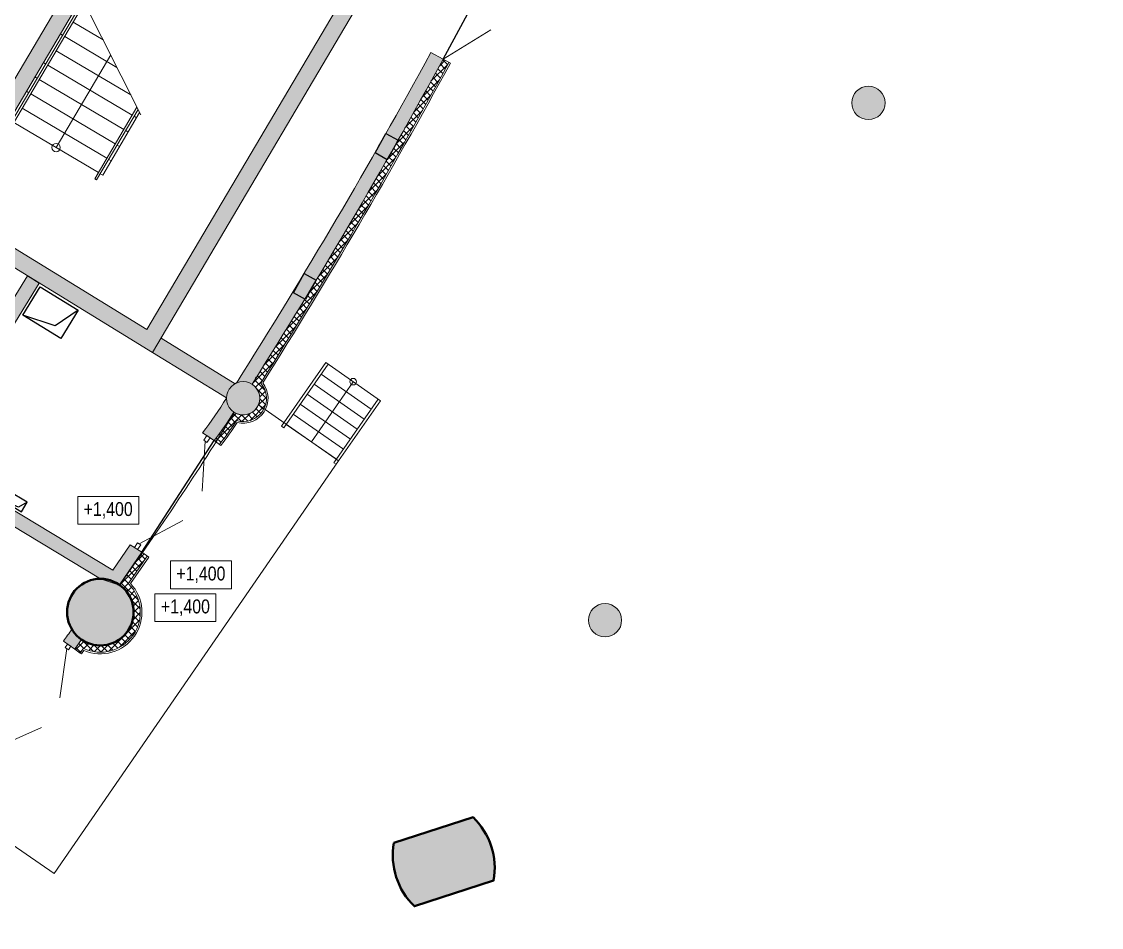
# Model space of a CAD drawing. Header units: millimetres. Extents: x 72919 to 485785, y -53256 to 338519.
# Drawn here: x 383115 to 402577, y 64062 to 80379 of the extents above; entities that cross this region are included whole.
import ezdxf

# ---------------------------------------------------------------- set-up
doc = ezdxf.new("R2010")
doc.units = ezdxf.units.MM
for name, color, linetype, lineweight in [('door', 177, 'Continuous', 9), ('gr', 251, 'Continuous', 40), ('h', 7, 'Continuous', 9), ('stairs', 4, 'Continuous', 5), ('wall', 5, 'Continuous', 40)]:
    doc.layers.add(name, color=color, linetype=linetype, lineweight=lineweight)
doc.styles.add('Шрифт надписей', font='ARIALN.TTF')

# ---------------------------------------------------------------- blocks, each defined once
blk = doc.blocks.new('Пилон 1')
at = {"layer": 'wall', "lineweight": 9, "ltscale": 400, "true_color": 0x000000}
h = blk.add_hatch(color=18, dxfattribs=at)
h.dxf.hatch_style = 1
edge = h.paths.add_edge_path()
edge.add_line((600, -750), (600, 750))
edge.add_arc((0, -375), 1275, 61.9275, 118.0725)
edge.add_line((-600, 750), (-600, -750))
edge.add_arc((0, 375), 1275, 241.9275, 298.0725)
at = {"layer": 'wall', "color": 0, "ltscale": 400}
blk.add_lwpolyline([(600, -750), (600, 750, 0.25), (-600, 750), (-600, -750, 0.25), (600, -750)], format="xyb", dxfattribs=at)
blk = doc.blocks.new('Колонна ∅1200')
at = {"lineweight": 9, "ltscale": 400, "true_color": 0x000000}
h = blk.add_hatch(color=18, dxfattribs=at)
h.dxf.hatch_style = 1
edge = h.paths.add_edge_path()
edge.add_arc((0, 0), 600, 0, 360)
at = {"color": 18, "ltscale": 400, "true_color": 0x000000}
blk.add_circle((0, 0), 600, dxfattribs=at)
blk = doc.blocks.new('Откосы  по обваловке')
at = {"layer": 'gr', "lineweight": 18, "flags": 128}
for points in [[(35029.774, 32708.917, 0.124938), (35067.95, 32702.974, 0.055792), (35085.124, 32706.537), (35116.736, 32716.874)], [(35089.636, 32699.672, -0.082855), (35069.308, 32694.428, -0.085234), (35047.795, 32696.217, -0.053345), (35027.597, 32703.81, -0.053345)], [(35027.043, 32702.522, 0.05314), (35047.444, 32694.862, 0.085346), (35069.459, 32693.036, 0.040529), (35079.858, 32694.806, 0.041525), (35090.073, 32698.334, 0.041525)]]:
    blk.add_lwpolyline(points, format="xyb", dxfattribs=at)

msp = doc.modelspace()

# ---------------------------------------------------------------- hatches: boundary and pattern name
at = {"ltscale": 500, "true_color": 0x000000}
h = msp.add_hatch(color=18, dxfattribs=at)
h.dxf.hatch_style = 1
edge = h.paths.add_edge_path()
edge.add_arc((398377.76583, 78912.97551), 300, 0, 360)
h = msp.add_hatch(color=18, dxfattribs=at)
h.dxf.hatch_style = 1
h.paths.add_polyline_path([(390078.63328, 79070.98589, -0.0032761948), (389379.5902, 77834.94716), (389452.6415, 77795.11839, 0.0060231154)])
h = msp.add_hatch(color=18, dxfattribs=at)
h.dxf.hatch_style = 1
h.paths.add_polyline_path([(389899.59778, 78241.94175), (389706.78355, 77891.48109), (389487.74564, 78011.98998), (389680.55987, 78362.45064)])
h = msp.add_hatch(color=18, dxfattribs=at)
h.dxf.hatch_style = 1
h.paths.add_polyline_path([(388423.06412, 75722.84934), (388233.06218, 75370.84144), (388014.02427, 75491.35033), (388206.83849, 75841.81099)])
h = msp.add_hatch(color=18, dxfattribs=at)
h.dxf.hatch_style = 1
edge = h.paths.add_edge_path()
edge.add_arc((387107.67708, 73592.80911), 300, -9, 351)
h = msp.add_hatch(color=18, dxfattribs=at)
h.dxf.hatch_style = 1
edge = h.paths.add_edge_path()
edge.add_arc((393630.35931, 69597.1794), 300, 0, 360)
at = {"layer": 'wall', "lineweight": 18, "ltscale": 0.007407, "true_color": 0x000000}
h = msp.add_hatch(color=18, dxfattribs=at)
h.dxf.hatch_style = 1
edge = h.paths.add_edge_path()
edge.add_line((381509.11188, 76847.78726), (381661.82885, 77106.05047))
edge.add_line((381661.82885, 77106.05047), (385371.25089, 74832.92862))
edge.add_line((385371.25089, 74832.92862), (389791.13204, 82307.39472))
edge.add_line((389791.13204, 82307.39472), (386011.73186, 83872.87384))
edge.add_line((386011.73186, 83872.87384), (382836.24758, 78502.73854))
edge.add_line((382836.24758, 78502.73854), (382578.01644, 78655.43655))
edge.add_line((382578.01644, 78655.43655), (385886.01279, 84249.66607))
edge.add_line((385886.01279, 84249.66607), (390226.51752, 82454.28262))
edge.add_line((390226.51752, 82454.28262), (391130.11404, 82080.52374))
edge.add_arc((391310.08741, 81840.50377), 300, 126.86354118, 187.37585831)
edge.add_line((391012.56981, 81801.99045), (390071.08684, 82191.43362))
edge.add_line((390071.08684, 82191.43362), (385474.35672, 74417.89803))
edge.add_line((385474.35672, 74417.89803), (381509.11188, 76847.78726))
h = msp.add_hatch(color=18, dxfattribs=at)
h.dxf.hatch_style = 1
edge = h.paths.add_edge_path()
edge.add_line((390711.84169, 79701.10584), (390491.91804, 79819.9963))
edge.add_arc((295410.43378, 131794.99944), 108360, 327.6843380045, 331.3373767169, ccw=False)
edge.add_arc((387107.67708, 73592.80911), 300, 57.452772114, 113.68288955, ccw=False)
edge.add_arc((295410.43379, 131794.99944), 108610, 327.7540960108, 331.3379913557)
h = msp.add_hatch(color=18, dxfattribs=at)
h.dxf.hatch_style = 1
edge = h.paths.add_edge_path()
edge.add_line((382309.51364, 67056.75309), (382487.61448, 67292.66551))
edge.add_line((382487.61448, 67292.66551), (382685.87654, 67142.28117))
edge.add_line((382685.87654, 67142.28117), (382372.88243, 66728.28282))
edge.add_line((382372.88243, 66728.28282), (381955.98524, 66183.81689))
edge.add_arc((381666.7817, 66104.05907), 300, 15.418024009, 65.882967074)
edge.add_line((381789.36224, 66377.8729), (382158.4148, 66859.70875))
edge.add_line((382158.4148, 66859.70875), (378934.19436, 68835.51358))
edge.add_line((378934.19436, 68835.51358), (381125.47563, 72394.89647))
edge.add_line((381125.47563, 72394.89647), (379029.3526, 73655.83386))
edge.add_line((379029.3526, 73655.83386), (376434.65891, 69441.1726))
edge.add_line((376434.65891, 69441.1726), (376252.94846, 69622.88305))
edge.add_line((376252.94846, 69622.88305), (378946.18531, 73997.61176))
edge.add_line((378946.18531, 73997.61176), (381256.54559, 72607.79847))
edge.add_line((381256.54559, 72607.79847), (383221.00449, 75798.74499))
edge.add_line((383221.00449, 75798.74499), (383433.89526, 75667.68195))
edge.add_line((383433.89526, 75667.68195), (381470.78284, 72478.92256))
edge.add_line((381470.78284, 72478.92256), (384761.32935, 70499.47143))
edge.add_line((384761.32935, 70499.47143), (385072.49045, 70956.03744))
edge.add_line((385072.49045, 70956.03744), (385281.89709, 70818.51712))
edge.add_line((385281.89709, 70818.51712), (384879.31197, 70229.90532))
edge.add_line((384879.31197, 70229.90532), (384536.97887, 70342.68297))
edge.add_line((384536.97887, 70342.68297), (381339.71288, 72266.02056))
edge.add_line((381339.71288, 72266.02056), (379280.66024, 68921.42176))
edge.add_line((379280.66024, 68921.42176), (382309.51364, 67056.75309))
h = msp.add_hatch(color=18, dxfattribs=at)
h.dxf.hatch_style = 1
h.paths.add_polyline_path([(385550.66686, 74546.9462), (385474.35672, 74417.89803), (386807.78296, 73600.77873, -0.1315536666), (386851.88503, 73749.55868)])
h.paths.add_polyline_path([(385627.07515, 74676.16034), (385550.66686, 74546.9462), (386851.88503, 73749.55868, -0.1317513534), (386964.63194, 73856.50986)])
h = msp.add_hatch(color=18, dxfattribs=at)
h.dxf.hatch_style = 1
h.paths.add_polyline_path([(386376.73336, 72970.74715), (386585.70981, 72833.50933, 0.0234071007), (386942.88986, 73342.11972, -0.2524894292), (386807.67708, 73592.80911, -0.0018831813), (386807.68559, 73595.0689, -0.0186805674)])
h = msp.add_hatch(color=18, dxfattribs=at)
h.dxf.hatch_style = 1
h.paths.add_polyline_path([(384179.21109, 69257.93704, -0.0994877804), (384019.95142, 69432.68186, -0.0027696668), (383868.0272, 69218.91639), (383969.87644, 69146.4457), (383999.4289, 69127.03817), (383998.70362, 69125.93376), (384052.40339, 69087.72375, 0.0008995445)])
h.paths.add_polyline_path([(384132.56464, 69160.32038, 0.0002431238), (384193.3196, 69246.72488, 0.0000022014), (384193.86932, 69247.50749, -0.0074962458), (384179.21109, 69257.93704, -0.0008995445), (384052.40339, 69087.72375), (384070.89777, 69074.5641, 0.0002071796)])

# ---------------------------------------------------------------- linework, layer by layer
at = {"color": 18, "ltscale": 500, "true_color": 0x000000}
for points in [[(415650.43379, 180914.99944, 0.4142135624), (336810.43379, 259754.99944), (221610.43379, 259754.99944, 0.4142135624), (142770.43379, 180914.99944), (142770.43379, 104414.99944, 0.4142135624), (221610.43379, 25574.99944), (336810.43379, 25574.99944, 0.4142135624), (415650.43379, 104414.99944)], [(414950.43379, 180914.99944, 0.4142135624), (336810.43379, 259054.99944), (221610.43379, 259054.99944, 0.4142135624), (143470.43379, 180914.99944), (143470.43379, 104414.99944, 0.4142135624), (221610.43379, 26274.99944), (336810.43379, 26274.99944, 0.4142135624), (414950.43379, 104414.99944)]]:
    msp.add_lwpolyline(points, format="xyb", close=True, dxfattribs=at)
msp.add_lwpolyline([(414950.43379, 104414.99944, -0.1841557629), (395118.46912, 52395.45874, -0.1841557629)], format="xyb", dxfattribs=at)
at = {"color": 1, "lineweight": 18, "ltscale": 3000}
msp.add_lwpolyline([(385262.28992, 78700.46304), (384200.62563, 80810.06987)], dxfattribs=at)
at = {"color": 18, "ltscale": 500, "true_color": 0x000000}
for points in [[(390711.84169, 79701.10584), (391192.15394, 80589.58777)], [(383821.05102, 74670.55224), (383138.56509, 75087.94049), (383451.60628, 75599.80494), (384134.09221, 75182.41668), (383821.05102, 74670.55224)], [(384134.09221, 75182.41668), (383717.47772, 74897.10645), (383138.56509, 75087.94049)], [(385281.89709, 70818.51712), (386585.70981, 72833.50933)], [(382768.91216, 71755.44713), (383112.08207, 71549.93699), (383215.00692, 71722.08886), (382871.83702, 71927.59901), (382768.91216, 71755.44713)], [(383215.00692, 71722.08886), (383059.66144, 71634.95204), (382768.91216, 71755.44713)]]:
    msp.add_lwpolyline(points, dxfattribs=at)
for points in [[(389899.59778, 78241.94175), (389706.78355, 77891.48109), (389487.74564, 78011.98998), (389680.55987, 78362.45064)], [(388423.06412, 75722.84934), (388233.06218, 75370.84144), (388014.02427, 75491.35033), (388206.83849, 75841.81099)]]:
    msp.add_lwpolyline(points, close=True, dxfattribs=at)
for radius, start in [(102112.88211, 315.1821478566), (102512.88211, 314.9837559604)]:
    msp.add_arc((328425.38084, 120371.15253), radius, start, 327.3963421315, dxfattribs=at)
at = {"layer": 'door', "ltscale": 100}
for p, q in [((390711.84169, 79701.10584), (391572.04527, 80230.39764)), ((386426.32881, 72818.54126), (386367.01994, 71920.49757)), ((386396.77635, 72837.94878), (386451.66912, 72921.53576)), ((386455.88128, 72799.13373), (386396.77635, 72837.94878)), ((386451.66912, 72921.53576), (386510.77404, 72882.72072)), ((386510.77404, 72882.72072), (386455.88128, 72799.13373)), ((385232.08654, 70970.86427), (386019.20163, 71390.94723)), ((385147.64131, 70906.68481), (385202.53407, 70990.27179)), ((385206.74623, 70867.86976), (385147.64131, 70906.68481)), ((385202.53407, 70990.27179), (385261.639, 70951.45675)), ((385261.639, 70951.45675), (385206.74623, 70867.86976)), ((383899.1544, 69103.16298), (383940.32398, 69165.85322)), ((383958.25933, 69064.34793), (383899.1544, 69103.16298)), ((383940.32398, 69165.85322), (383999.4289, 69127.03817)), ((383999.4289, 69127.03817), (383958.25933, 69064.34793)), ((383928.70686, 69083.75546), (383805.27902, 68196.79122)), ((382649.23414, 67295.59905), (383471.41239, 67661.69045))]:
    msp.add_line(p, q, dxfattribs=at)
at = {"layer": 'h'}
for points in [[(384125.60392, 71824.87182), (385225.60392, 71824.87182), (385225.60392, 71324.87182), (384125.60392, 71324.87182)], [(385796.17565, 70663.47223), (386896.17565, 70663.47223), (386896.17565, 70163.47223), (385796.17565, 70163.47223)], [(385517.54296, 70070.83764), (386617.54296, 70070.83764), (386617.54296, 69570.83764), (385517.54296, 69570.83764)]]:
    msp.add_lwpolyline(points, close=True, dxfattribs=at)
at = {"layer": 'stairs', "color": 4, "ltscale": 100}
for p, q in [((384584.13499, 80048.92369), (384043.97277, 80368.33401)), ((383856.84376, 80130.46272), (383813.80691, 80155.9114)), ((384833.18291, 79553.13096), (383891.27478, 80110.10287)), ((385083.28171, 79056.71681), (383738.57678, 79851.87173)), ((383551.44824, 79614.00016), (383508.41084, 79639.44916)), ((383736.94232, 78110.21335), (384723.08729, 79777.90599)), ((385109.58936, 78692.63551), (383585.87879, 79593.64058)), ((383398.75048, 79355.76888), (383355.7128, 79381.21805)), ((384956.8916, 78434.40423), (383433.1808, 79335.40944)), ((383246.05272, 79097.5376), (383203.01476, 79122.98693)), ((384804.19385, 78176.17295), (383280.48281, 79077.1783)), ((384651.49609, 77917.94167), (383127.78482, 78818.94715)), ((385187.05844, 78646.82627), (385144.01991, 78672.27594)), ((384498.79833, 77659.71039), (382975.08682, 78560.71601)), ((385034.36044, 78388.59513), (384991.32192, 78414.04479)), ((384881.66245, 78130.36398), (384838.62393, 78155.81365)), ((384728.96446, 77872.13284), (384685.92594, 77897.58251)), ((384576.26647, 77613.9017), (384533.22795, 77639.35136)), ((389092.09838, 73892.40573), (388337.22206, 72809.55683))]:
    msp.add_line(p, q, dxfattribs=at)
for points in [[(384248.69713, 80714.54817), (382908.91769, 78448.81585), (382874.48818, 78469.17481), (384227.33117, 80757.00395)], [(385215.57628, 78793.28657), (384467.05882, 77527.4512), (384432.6293, 77547.81017), (385194.21088, 78835.74123)], [(384576.26647, 77613.9017), (385242.28313, 78740.21804)], [(384432.62786, 77547.81102), (384467.05867, 77527.45129)], [(387802.12732, 73091.15692), (388599.89433, 74235.53133)], [(387843.14432, 73062.56312), (388640.91134, 74206.93753)], [(388599.89433, 74235.53133), (389584.30243, 73549.28013)], [(388515.09862, 74026.46271), (389417.4727, 73397.39911)], [(388389.2859, 73845.98789), (389291.65998, 73216.9243)], [(388263.47318, 73665.51308), (389165.84727, 73036.44948)], [(388745.51841, 72433.49952), (389543.28542, 73577.87393)], [(388137.66046, 73485.03826), (389040.03455, 72855.97466)], [(388786.53541, 72404.90572), (389584.30243, 73549.28013)], [(388011.84774, 73304.56344), (388914.22183, 72675.49984)], [(387843.14432, 73062.56312), (387802.12732, 73091.15692)], [(388788.40911, 72495.02503), (387886.03502, 73124.08862)], [(387886.03502, 73124.08862), (388788.40911, 72495.02503)], [(388745.51841, 72433.49952), (388786.53541, 72404.90572)]]:
    msp.add_lwpolyline(points, dxfattribs=at)
for centre, radius in [((383736.94232, 78110.21335), 75.52444), ((389092.09838, 73892.40573), 59.63351)]:
    msp.add_circle(centre, radius, dxfattribs=at)
at = {"layer": 'wall', "color": 18, "lineweight": 18, "ltscale": 0.007407, "true_color": 0x000000}
for p, q in [((386964.63194, 73856.50986), (385627.74688, 74675.74871)), ((386807.78296, 73600.77873), (385474.35672, 74417.89803)), ((387075.59683, 73174.03607), (386929.1204, 73320.51251)), ((382103.76469, 66133.33302), (383700.12288, 65031.95072))]:
    msp.add_line(p, q, dxfattribs=at)
at = {"layer": 'wall', "color": 18, "lineweight": 18, "ltscale": 0.007407, "true_color": 0x000000, "extrusion": (-0.707107, -0.707107, 0)}
msp.add_line((385221.44481, 69954.69694), (384906.49405, 70269.6477), dxfattribs=at)
at = {"layer": 'wall', "color": 18, "lineweight": 18, "ltscale": 0.007407, "true_color": 0x000000}
for points in [[(381509.11188, 76847.78726), (381661.82885, 77106.05047), (385371.25089, 74832.92862), (389791.13204, 82307.39472), (386011.73186, 83872.87384), (382836.24758, 78502.73854), (382578.01644, 78655.43655), (385886.01279, 84249.66607), (390226.51752, 82454.28262), (391130.11404, 82080.52374, 0.2703465324), (391012.56981, 81801.99045), (390071.08684, 82191.43362), (385474.35672, 74417.89803)], [(382309.51364, 67056.75309), (382487.61448, 67292.66551), (382685.87654, 67142.28117), (382372.88243, 66728.28282), (381955.98524, 66183.81689, 0.2238240275), (381789.36224, 66377.8729), (382158.4148, 66859.70875), (378934.19436, 68835.51358), (381125.47563, 72394.89647), (379029.3526, 73655.83386), (376434.65891, 69441.1726), (376252.94846, 69622.88305), (378946.18531, 73997.61176), (381256.54559, 72607.79847), (383221.00449, 75798.74499), (383433.89526, 75667.68195), (381470.78284, 72478.92256), (384761.32935, 70499.47143), (385072.49045, 70956.03744), (385281.89709, 70818.51712), (384879.31197, 70229.90532), (384536.97887, 70342.68297), (381339.71288, 72266.02056), (379280.66024, 68921.42176)]]:
    msp.add_lwpolyline(points, format="xyb", close=True, dxfattribs=at)
for points in [[(390491.91804, 79819.9963), (390711.84169, 79701.10584, -0.0156389682), (387269.07547, 73845.69359)], [(386807.68559, 73595.0689, -0.0186805674), (386376.73336, 72970.74715, -0.0011960444)], [(384875.53453, 70224.44401, 0.0169960871), (386950.61301, 73337.21006, 0.0169960871)], [(386942.88986, 73342.11972, -0.0234071007), (386585.70981, 72833.50933, -0.0001868596)], [(384020.28447, 69433.15603, -0.0027757863), (383868.0272, 69218.91639, -0.0002603136)], [(384193.3196, 69246.72488, -0.0004862477), (384071.72568, 69073.975, -0.0001436518)]]:
    msp.add_lwpolyline(points, format="xyb", dxfattribs=at)
at = {"layer": 'wall', "color": 18, "lineweight": 18, "ltscale": 0.007407, "true_color": 0x000000, "extrusion": (0.707107, -0.707107, 0)}
for points, elevation in [([(332195.73687, 0), (332625.6754, 0)], 220044.74981), ([(331890.88028, 0), (332325.15267, 0)], 220132.24981), ([(331582.61424, 0), (332021.35807, 0)], 220219.74981), ([(331270.83075, 0), (331714.19097, 0)], 220307.24981), ([(330636.24924, 0), (331089.30959, 0)], 220482.24981), ([(330313.20366, 0), (330771.36559, 0)], 220569.74981), ([(329319.40484, 0), (329794.00083, 0)], 220832.24981), ([(328979.41168, 0), (329459.90163, 0)], 220919.74981), ([(328634.77755, 0), (329121.39185, 0)], 221007.24981), ([(327930.8414, 0), (328430.45844, 0)], 221182.24981), ([(326835.11774, 0), (327356.40218, 0)], 221444.74981), ([(326458.30696, 0), (326987.47882, 0)], 221532.24981), ([(326075.26069, 0), (326612.69622, 0)], 221619.74981), ([(326063.8507, 0), (326231.78163, 0)], 221707.24981), ([(326044.98854, 0), (326170.77354, 0)], 221794.74981), ([(324861.74041, 0), (325535.40338, 0)], 221882.24981), ([(325249.46175, 0), (325483.88723, 0)], 221794.74981), ([(325452.52053, 0), (325660.07104, 0)], 221969.74981), ([(324872.85498, 0), (324916.56683, 0)], 221969.74981), ([(321811.50486, 0), (321816.01104, 0)], 222494.74982), ([(321815.05827, 0), (321935.85858, 0)], 222669.74981), ([(321764.99301, 0), (321894.82134, 0)], 222844.74981), ([(321715.46984, 0), (321855.50379, 0)], 222932.24981), ([(321530.53095, 0), (321724.82472, 0)], 223107.24981), ([(320824.15147, 0), (321616.65617, 0)], 223194.74981), ([(321009.97828, 0), (321430.82937, 0)], 223282.24981), ([(320425.80771, 0), (320643.55732, 0)], 222757.24981), ([(320545.98631, 0), (320675.81464, 0)], 222844.74981), ([(320585.30386, 0), (320725.3378, 0)], 222932.24981), ([(320715.98293, 0), (320910.27669, 0)], 223107.24981), ([(320440.5752, 0), (320505.30751, 0)], 222844.74981)]:
    msp.add_lwpolyline(points, dxfattribs=dict(at, elevation=elevation))
at = {"layer": 'wall', "color": 18, "lineweight": 18, "ltscale": 0.007407, "true_color": 0x000000}
for points in [[(390644.34895, 79577.82312), (390747.91382, 79681.388)], [(390662.94036, 79362.4438), (390574.5888, 79450.79536)], [(390706.84491, 79442.28293), (390618.47182, 79530.65602)], [(390220.81052, 78567.13677), (390132.66999, 78655.2773)], [(389863.44095, 78178.19669), (390180.31639, 78495.07213)], [(390131.71369, 78408.74622), (390043.61445, 78496.84547)], [(390176.28998, 78487.91362), (390088.17014, 78576.03347)], [(389997.65065, 78171.5782), (389909.61277, 78259.61609)], [(389363.67807, 77307.20275), (389691.38269, 77634.90738)], [(389637.70543, 77541.57394), (389549.82786, 77629.4515)], [(389191.34502, 77011.12602), (389522.9204, 77342.7014)], [(389319.84935, 76993.22421), (389232.10815, 77080.96541)], [(389410.94114, 77149.61979), (389323.16134, 77237.39958)], [(389228.53738, 76837.04881), (389140.83447, 76924.75171)], [(389274.22087, 76915.109), (389186.49885, 77002.83102)], [(389182.79892, 76759.04358), (389095.11505, 76846.72744)], [(388999.29606, 76447.57169), (388911.68762, 76535.18013)], [(388861.09344, 76214.54325), (388773.54081, 76302.09588)], [(388907.21571, 76292.16466), (388819.64456, 76379.73582)], [(388953.28327, 76369.8408), (388865.69351, 76457.43056)], [(388470.37234, 75795.17859), (388818.96495, 76143.7712)], [(388768.68485, 76059.46447), (388681.16907, 76146.98025)], [(388629.66238, 75827.25588), (388542.20133, 75914.71693)], [(388722.3986, 75982.00703), (388634.90113, 76069.50449)], [(388089.11098, 75166.42985), (388447.28226, 75524.60113)], [(387892.77516, 74846.35035), (388256.04821, 75209.62339)], [(388162.71547, 75056.76592), (388075.43221, 75144.04917)], [(387832.62645, 74520.64913), (387745.46346, 74607.81212)], [(387595.229, 74139.32815), (387508.14983, 74226.40732)], [(387642.81623, 74215.48461), (387555.72044, 74302.5804)], [(387327.05495, 73950.9618), (387342.7248, 73976.54414)], [(387452.14456, 73911.18152), (387365.11486, 73998.21123)], [(387499.89313, 73987.17664), (387412.84701, 74074.22276)], [(387378.26996, 73861.31244), (387317.32892, 73922.25348)], [(387380.35691, 73467.72629), (387527.11728, 73614.48666)], [(387406.63841, 73617.75148), (387508.17926, 73719.29233)], [(387512.21123, 73479.8838), (387407.56288, 73584.53215)], [(387383.36717, 73474.50876), (388829.42611, 72466.43123), (383700.12288, 65031.95072)], [(387226.27616, 73189.90185), (387510.58434, 73474.21003)], [(386966.98779, 73158.90143), (386880.39508, 73245.49414)], [(387362.17036, 73258.69361), (387276.22881, 73344.63515)], [(386917.16885, 73084.97668), (386830.80242, 73171.34311)], [(386376.73336, 72970.74715), (386585.70981, 72833.50933)], [(386709.51551, 72797.65527), (386623.88851, 72883.28228)], [(386704.29585, 72741.65428), (386680.57864, 72760.02529)], [(384885.83007, 70230.73734), (385327.0173, 70671.92456)], [(385078.42457, 70255.32153), (385405.70781, 70733.83592)], [(385134.80344, 70603.45439), (385322.25981, 70790.91076)], [(384950.31484, 70171.47841), (385059.22041, 70280.38399)], [(385038.60205, 70250.23828), (385041.09894, 70250.557)], [(385058.17978, 70031.85598), (385145.77407, 70119.45027)], [(385251.85981, 69800.53826), (385092.28501, 69960.11306)], [(385134.47554, 69736.92068), (385246.11808, 69848.56322)], [(385234.4197, 69570.49099), (385130.9226, 69673.98809)], [(385061.29482, 69248.64112), (384976.3793, 69333.55665)], [(383868.0272, 69218.91639), (384071.72568, 69073.975)], [(384071.72568, 69073.975), (384194.16879, 69246.1394)], [(384178.78449, 69017.45828), (384092.73169, 69103.51107)], [(384234.35943, 69085.62702), (384144.16135, 69175.8251)], [(384413.63843, 69030.09171), (384204.7234, 69239.00674)], [(384425.68837, 69028.13351), (384537.33092, 69139.77606)], [(384660.43608, 69030.78143), (384551.2276, 69139.98991)], [(384997.82696, 69188.3653), (384912.59008, 69273.60218)]]:
    msp.add_lwpolyline(points, dxfattribs=at)
at = {"layer": 'wall', "color": 18, "lineweight": 18, "ltscale": 0.007407, "true_color": 0x000000, "extrusion": (-0.707107, -0.707107, 0)}
for points, elevation in [([(220071.7934, 0), (219946.78442, 0)], -332533.13647), ([(220046.22468, 0), (219921.18504, 0)], -332620.63647), ([(220223.53623, 0), (220098.70894, 0)], -332008.13647), ([(220198.44422, 0), (220073.58692, 0)], -332095.63647), ([(220323.11237, 0), (220198.40402, 0)], -331658.13647), ([(220542.54126, 0), (220418.09421, 0)], -330870.63647), ([(220566.52888, 0), (220442.11033, 0)], -330783.13647), ([(220661.69517, 0), (220537.38955, 0)], -330433.13647), ([(221228.24558, 0), (221104.60807, 0)], -328245.63647), ([(221206.51272, 0), (221082.84972, 0)], -328333.13647), ([(221292.9823, 0), (221169.42068, 0)], -327983.13647), ([(221271.48032, 0), (221147.8935, 0)], -328070.63647), ([(221378.22203, 0), (221254.76018, 0)], -327633.13647), ([(221357.02724, 0), (221233.54059, 0)], -327720.63647), ([(221441.34653, 0), (221317.95846, 0)], -327370.63647), ([(221606.31397, 0), (221483.11831, 0)], -326670.63647), ([(221585.96015, 0), (221462.74079, 0)], -326758.13647), ([(221565.5301, 0), (221442.28693, 0)], -326845.63647), ([(221666.91848, 0), (221543.79336, 0)], -326408.13647), ([(221624.36577, 0), (221623.6275, 0)], -326058.13647), ([(221864.80601, 0), (221689.96667, 0)], -326145.63647), ([(222107.32879, 0), (221986.86248, 0)], -325795.63647), ([(222083.10434, 0), (221951.77825, 0)], -325620.63647), ([(221956.88317, 0), (221835.56112, 0)], -325008.13647), ([(222488.98949, 0), (222366.89437, 0)], -322470.63647), ([(222554.67708, 0), (222432.58197, 0)], -322120.63647), ([(222538.25518, 0), (222416.16007, 0)], -322208.13647), ([(222521.83328, 0), (222399.73817, 0)], -322295.63647), ([(222587.52087, 0), (222465.42576, 0)], -321945.63647), ([(223285.28529, 0), (223159.27966, 0)], -321420.63647), ([(223253.6667, 0), (223120.13835, 0)], -321508.13647), ([(223304.82423, 0), (223183.01549, 0)], -321333.13647), ([(223111.78472, 0), (222925.25799, 0)], -320720.63647), ([(223236.23543, 0), (223098.10822, 0)], -320895.63647), ([(223273.45997, 0), (223144.75406, 0)], -320983.13647), ([(223297.94993, 0), (223174.7003, 0)], -321070.63647)]:
    msp.add_lwpolyline(points, dxfattribs=dict(at, elevation=elevation))
at = {"layer": 'wall', "color": 18, "lineweight": 18, "ltscale": 0.007407, "true_color": 0x000000, "extrusion": (-0.479642, -0.877464, 0), "elevation": -257336.60537}
msp.add_lwpolyline([(304607.74948, 0), (304757.74948, 0)], dxfattribs=at)
at = {"layer": 'wall', "color": 18, "lineweight": 18, "ltscale": 0.007407, "true_color": 0x000000, "extrusion": (0.707107, 0.707107, 0)}
for points, elevation in [([(-220173.27289, 0), (-220048.38548, 0)], 332183.13647), ([(-220148.02221, 0), (-220023.10457, 0)], 332270.63647), ([(-220248.549, 0), (-220123.75161, 0)], 331920.63647), ([(-220298.33701, 0), (-220173.59909, 0)], 331745.63647), ([(-220273.48257, 0), (-220148.71497, 0)], 331833.13647), ([(-220347.80871, 0), (-220223.12983, 0)], 331570.63647), ([(-220470.10701, 0), (-220345.57383, 0)], 331133.13647), ([(-220445.80495, 0), (-220321.24284, 0)], 331220.63647), ([(-220518.47511, 0), (-220393.99946, 0)], 330958.13647), ([(-220614.26876, 0), (-220489.90689, 0)], 330608.13647), ([(-220590.43803, 0), (-220466.04787, 0)], 330695.63647), ([(-220638.02112, 0), (-220513.68743, 0)], 330520.63647), ([(-220732.24796, 0), (-220608.02594, 0)], 330170.63647), ([(-220708.80854, 0), (-220584.55875, 0)], 330258.13647), ([(-220778.89255, 0), (-220654.72573, 0)], 329995.63647), ([(-220755.60928, 0), (-220631.41491, 0)], 330083.13647), ([(-220825.22515, 0), (-220701.11312, 0)], 329820.63647), ([(-220962.35507, 0), (-220838.4049, 0)], 329295.63647), ([(-220939.69436, 0), (-220815.71747, 0)], 329383.13647), ([(-220984.93819, 0), (-220861.01464, 0)], 329208.13647), ([(-221096.69166, 0), (-220972.89965, 0)], 328770.63647), ([(-221162.8158, 0), (-221039.10149, 0)], 328508.13647), ([(-221249.90143, 0), (-221126.28932, 0)], 328158.13647), ([(-221335.75571, 0), (-221212.24417, 0)], 327808.13647), ([(-221314.40742, 0), (-221190.87088, 0)], 327895.63647), ([(-221420.38164, 0), (-221296.96907, 0)], 327458.13647), ([(-221503.78215, 0), (-221380.46697, 0)], 327108.13647), ([(-221483.04674, 0), (-221359.70737, 0)], 327195.63647), ([(-221462.23489, 0), (-221338.87121, 0)], 327283.13647), ([(-221524.44115, 0), (-221401.15007, 0)], 327020.63647), ([(-221988.72429, 0), (-221749.65401, 0)], 326058.13647), ([(-222091.3671, 0), (-221964.00801, 0)], 325883.13647), ([(-222039.05962, 0), (-221879.53797, 0)], 325533.13647), ([(-221943.39175, 0), (-221821.81997, 0)], 325095.63647), ([(-221928.7237, 0), (-221806.87923, 0)], 325183.13647), ([(-222505.41138, 0), (-222383.31627, 0)], 322383.13647), ([(-222571.09898, 0), (-222449.00386, 0)], 322033.13647), ([(-223145.14985, 0), (-222975.32222, 0)], 321683.13647)]:
    msp.add_lwpolyline(points, dxfattribs=dict(at, elevation=elevation))
at = {"layer": 'wall', "color": 18, "lineweight": 18, "ltscale": 0.007407, "true_color": 0x000000, "extrusion": (-0.612367, -0.790574, 0), "elevation": -294312.58672}
msp.add_lwpolyline([(261143.62423, 0), (261023.62423, 0)], dxfattribs=at)
at = {"layer": 'wall', "color": 18, "lineweight": 18, "ltscale": 0.007407, "true_color": 0x000000, "extrusion": (0.825405, -0.564541, 0)}
for points, elevation in [([(275248.38001, 0), (275961.49896, 0)], 278033.54777), ([(275961.49896, 0), (275355.08877, 0)], 278153.54777)]:
    msp.add_lwpolyline(points, dxfattribs=dict(at, elevation=elevation))
at = {"layer": 'wall', "color": 18, "lineweight": 18, "ltscale": 0.007407, "true_color": 0x000000, "extrusion": (0.564541, 0.825405, 0), "elevation": 275961.49896}
msp.add_lwpolyline([(-278033.54777, 0), (-278183.54777, 0)], dxfattribs=at)
at = {"layer": 'wall', "color": 18, "lineweight": 18, "ltscale": 0.007407, "true_color": 0x000000, "extrusion": (0.12662, -0.991951, 0), "elevation": -20931.21927}
msp.add_lwpolyline([(390834.62629, 0), (390837.14344, 0)], dxfattribs=at)
at = {"layer": 'wall', "color": 18, "lineweight": 18, "ltscale": 0.007407, "true_color": 0x000000, "extrusion": (0.579571, 0.814922, 0), "elevation": 278886.80161}
msp.add_lwpolyline([(-273075.0446, 0), (-272955.0446, 0)], dxfattribs=at)
at = {"layer": 'wall', "color": 18, "lineweight": 18, "ltscale": 0.007407, "true_color": 0x000000, "extrusion": (0.814922, -0.579571, 0)}
for points, elevation in [([(278991.49392, 0), (278886.80161, 0)], 273075.0446), ([(278886.80161, 0), (278964.85074, 0)], 273105.0446), ([(278991.49393, 0), (278989.48569, 0)], 273075.04459)]:
    msp.add_lwpolyline(points, dxfattribs=dict(at, elevation=elevation))
at = {"layer": 'wall', "color": 18, "lineweight": 18, "ltscale": 0.007407, "true_color": 0x000000, "extrusion": (-0.579571, -0.814922, 0), "elevation": -278886.80161}
msp.add_lwpolyline([(273075.0446, 0), (273105.0446, 0)], dxfattribs=at)
at = {"layer": 'wall', "color": 18, "lineweight": 18, "ltscale": 0.007407, "true_color": 0x000000, "extrusion": (0.974483, 0.22446, 0), "elevation": 389933.78517}
for points in [[(-18920.14286, 0), (-18917.63323, 0)], [(-18920.14285, 0), (-18917.63322, 0)]]:
    msp.add_lwpolyline(points, dxfattribs=at)
at = {"layer": 'wall', "color": 18, "lineweight": 18, "ltscale": 0.007407, "true_color": 0x000000}
for centre in [(398377.76583, 78912.97551), (387107.67708, 73592.80911), (393630.37434, 69595.69509)]:
    msp.add_circle(centre, 300, dxfattribs=at)
for centre, radius, start, end in [((295410.43379, 131794.99944), 108360, 327.6843380002, 331.3373767186), ((295410.43379, 131794.99944), 108610, 327.7540960002, 331.3379913565), ((295410.43379, 131794.99944), 108730, 327.8078649418, 331.3379913565), ((387107.67708, 73592.80911), 300, 236.681632788, 57.452772125), ((381335.05293, 76900.59303), 6641.57869, 322.239149198, 327.602682122), ((381335.05293, 76900.59303), 6761.57869, 322.239149198, 326.719978198), ((384535.05651, 69739.19509), 599.42335, 235.340881583, 54.948600532), ((384535.05651, 69739.19509), 749.42335, 246.747728049, 43.527140741)]:
    msp.add_arc(centre, radius, start, end, dxfattribs=at)
at = {"layer": 'wall', "color": 18, "lineweight": 18, "ltscale": 0.007407, "true_color": 0x000000, "extrusion": (0, 0, -1)}
for centre, radius, start, end in [((-295410.43379, 131794.99944), 108730, 208.6620086435, 212.1921350582), ((-295410.43379, 131794.99944), 108760, 208.6620086435, 212.1807206633), ((-387107.67708, 73592.80911), 420, 139.065354621, 286.594837574), ((-387107.67708, 73592.80911), 450, 141.920815224, 283.734162527), ((-387107.67708, 73592.80911), 420, 121.488556699, 121.695711024), ((-381335.05293, 76900.59303), 6761.57869, 213.280021802, 217.760850802), ((-381335.05293, 76900.59303), 6791.57869, 213.463525612, 217.760850802), ((-384535.05651, 69739.19509), 719.42335, 134.700432326, 295.022747293)]:
    msp.add_arc(centre, radius, start, end, dxfattribs=at)

# ---------------------------------------------------------------- block references
at = {"layer": 'wall', "color": 18, "lineweight": 18, "ltscale": 0.007407, "true_color": 0x000000, "xscale": 999.9999999999999, "yscale": 999.9999999999999, "zscale": 999.9999999999999, "rotation": 71.89262594900111}
msp.add_blockref('Откосы  по обваловке', (20598007.21244, -43408295.21277), dxfattribs=at)
at = {"layer": 'wall', "color": 18, "lineweight": 18, "ltscale": 0.007407, "true_color": 0x000000, "xscale": -1}
msp.add_blockref('Колонна ∅1200', (384534.34628, 69741.54741), dxfattribs=at)
at = {"layer": 'wall', "color": 18, "lineweight": 18, "ltscale": 0.007407, "true_color": 0x000000, "xscale": -1, "rotation": 287.9999999999911}
msp.add_blockref('Пилон 1', (390723.32629, 65244.99023), dxfattribs=at)

# ---------------------------------------------------------------- texts
at = {"layer": 'h', "char_height": 250, "attachment_point": 5, "style": 'Шрифт надписей'}
for insert in [(384675.60392, 71574.87182), (386346.17565, 70413.47223), (386067.54296, 69820.83764)]:
    msp.add_mtext_dynamic_manual_height_columns('+1,400', width=5.8397345, gutter_width=50, heights=[0], dxfattribs=dict(at, insert=insert))

doc.saveas('drawing.dxf')
